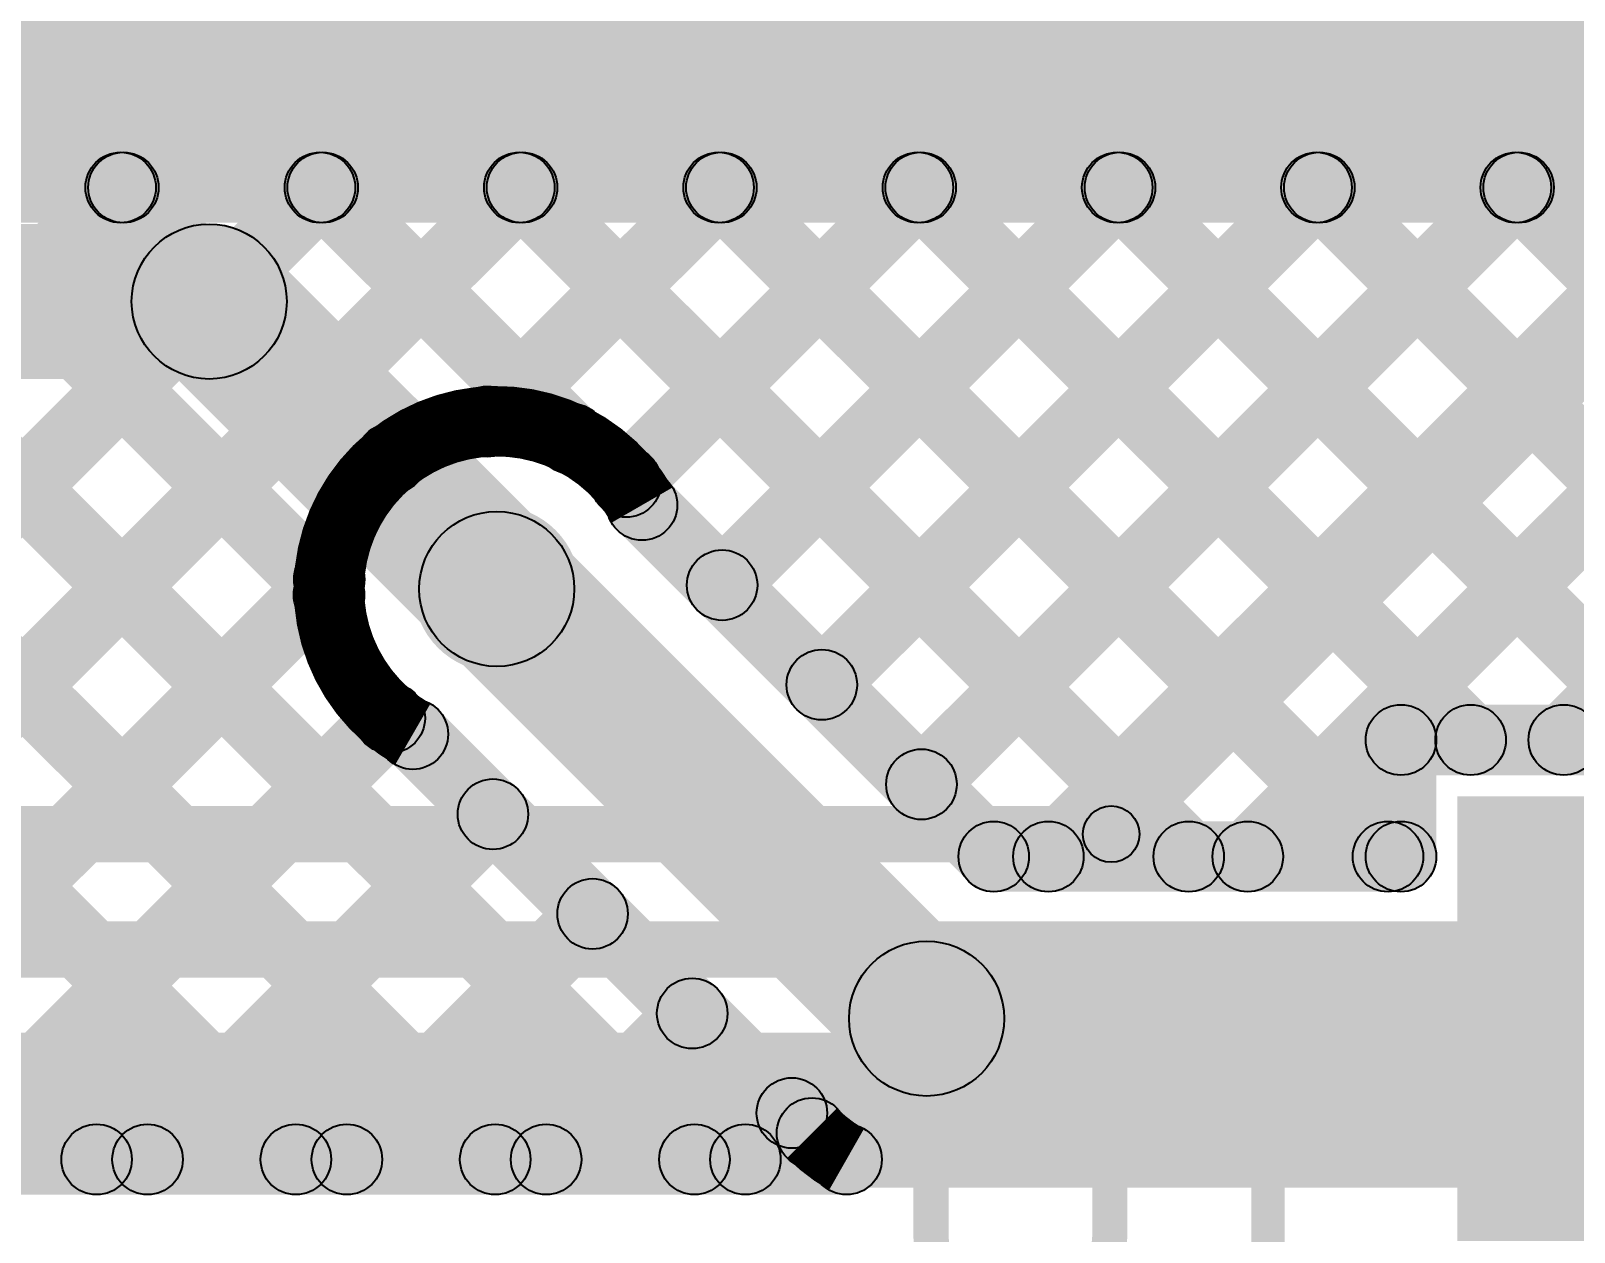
# Model space of a CAD drawing. Header units: millimetres. Extents: x -0.08 to 3.07, y -0.08 to 2.73.
# Drawn here: x 0.9809 to 1.1999, y 1.7387 to 1.9092 of the extents above; entities that cross this region are included whole.
import ezdxf

# ---------------------------------------------------------------- set-up
doc = ezdxf.new("R2010")
doc.units = ezdxf.units.MM
doc.header["$MEASUREMENT"] = 0
for name, color, linetype in [('BottomLayer', 5, 'Continuous'), ('TopLayer', 1, 'Continuous'), ('TopOverlay', 2, 'Continuous'), ('TopPaste', 8, 'Continuous'), ('TopSolder', 216, 'Continuous'), ('ViaHoleLayer', 16, 'Continuous')]:
    doc.layers.add(name, color=color, linetype=linetype)

# ---------------------------------------------------------------- blocks, each defined once
blk = doc.blocks.new('SOD123W_52')
at = {"layer": 'TopLayer'}
for points in [[(-0.08268, 0.02756), (-0.02756, 0.02756), (-0.02756, -0.02756), (-0.08268, -0.02756)], [(0.02756, 0.02756), (0.08268, 0.02756), (0.08268, -0.02756), (0.02756, -0.02756)]]:
    blk.add_hatch(color=1, dxfattribs=at).paths.add_polyline_path(points)
at = {"layer": 'TopOverlay'}
h = blk.add_hatch(color=2, dxfattribs=at)
edge = h.paths.add_edge_path()
edge.add_arc((-0.056, 0.04), 0.0025, 0, 360)
h = blk.add_hatch(color=2, dxfattribs=at)
edge = h.paths.add_edge_path()
edge.add_arc((-0.056, 0.04), 0.0025, 0, 360)
for points in [[(-0.056, 0.0375), (-0.056, 0.0425), (0.057, 0.0425), (0.057, 0.0375)], [(0.05699, 0.03), (0.08699, 0.03), (0.08699, 0.042), (0.05699, 0.042)], [(0.13099, 0.042), (0.08599, 0.042), (0.08599, -0.042), (0.13099, -0.042)], [(-0.0535, 0.035), (-0.0585, 0.035), (-0.0585, 0.04), (-0.0535, 0.04)], [(0.05699, -0.042), (0.08699, -0.042), (0.08699, -0.03), (0.05699, -0.03)], [(-0.0535, -0.04), (-0.0585, -0.04), (-0.0585, -0.035), (-0.0535, -0.035)], [(-0.056, -0.0425), (-0.056, -0.0375), (0.057, -0.0375), (0.057, -0.0425)]]:
    blk.add_hatch(color=2, dxfattribs=at).paths.add_polyline_path(points)
h = blk.add_hatch(color=2, dxfattribs=at)
edge = h.paths.add_edge_path()
edge.add_arc((0.057, 0.04), 0.0025, 0, 360)
h = blk.add_hatch(color=2, dxfattribs=at)
edge = h.paths.add_edge_path()
edge.add_arc((-0.056, 0.035), 0.0025, 0, 360)
h = blk.add_hatch(color=2, dxfattribs=at)
edge = h.paths.add_edge_path()
edge.add_arc((-0.056, -0.035), 0.0025, 0, 360)
h = blk.add_hatch(color=2, dxfattribs=at)
edge = h.paths.add_edge_path()
edge.add_arc((-0.056, -0.04), 0.0025, 0, 360)
h = blk.add_hatch(color=2, dxfattribs=at)
edge = h.paths.add_edge_path()
edge.add_arc((-0.056, -0.04), 0.0025, 0, 360)
h = blk.add_hatch(color=2, dxfattribs=at)
edge = h.paths.add_edge_path()
edge.add_arc((0.057, -0.04), 0.0025, 0, 360)
at = {"layer": 'TopPaste'}
for points in [[(-0.08268, 0.02756), (-0.02756, 0.02756), (-0.02756, -0.02756), (-0.08268, -0.02756)], [(0.02756, 0.02756), (0.08268, 0.02756), (0.08268, -0.02756), (0.02756, -0.02756)]]:
    blk.add_hatch(color=8, dxfattribs=at).paths.add_polyline_path(points)
at = {"layer": 'TopSolder'}
for points in [[(-0.08668, 0.03156), (-0.02356, 0.03156), (-0.02356, -0.03156), (-0.08668, -0.03156)], [(0.02356, 0.03156), (0.08668, 0.03156), (0.08668, -0.03156), (0.02356, -0.03156)]]:
    blk.add_hatch(color=216, dxfattribs=at).paths.add_polyline_path(points)
at = {"layer": 'TopOverlay'}
for centre in [(-0.056, 0.04), (-0.056, 0.04), (0.057, 0.04), (-0.056, 0.035), (-0.056, -0.035), (-0.056, -0.04), (-0.056, -0.04), (0.057, -0.04)]:
    blk.add_circle(centre, 0.0025, dxfattribs=at)

msp = doc.modelspace()

# ---------------------------------------------------------------- hatches: boundary and pattern name
at = {"layer": 'BottomLayer'}
for points in [[(0.805, 1.889), (0.805, 1.911), (1.41116, 1.911), (1.41116, 1.889)], [(0.77528, 1.85981), (0.77528, 1.88181), (1.00619, 1.88181), (1.00619, 1.85981)], [(0.99841, 1.86303), (1.01397, 1.87859), (1.05478, 1.83778), (1.03922, 1.82222)], [(1.13702, 1.79236), (1.13136, 1.79802), (1.20117, 1.86783), (1.20683, 1.86217)], [(0.63881, 1.79119), (0.63881, 1.79919), (1.13419, 1.79919), (1.13419, 1.79119)], [(0.66381, 1.77481), (0.66381, 1.78281), (1.30681, 1.78281), (1.30681, 1.77481)], [(0.904, 1.745), (0.904, 1.767), (1.318, 1.767), (1.318, 1.745)]]:
    msp.add_hatch(color=5, dxfattribs=at).paths.add_polyline_path(points)
h = msp.add_hatch(color=5, dxfattribs=at)
edge = h.paths.add_edge_path()
edge.add_arc((1.00619, 1.87081), 0.011, 0, 360)
h = msp.add_hatch(color=5, dxfattribs=at)
edge = h.paths.add_edge_path()
edge.add_arc((1.00619, 1.87081), 0.011, 0, 360)
h = msp.add_hatch(color=5, dxfattribs=at)
edge = h.paths.add_edge_path()
edge.add_arc((1.047, 1.83), 0.01181, 0, 360)
h = msp.add_hatch(color=5, dxfattribs=at)
edge = h.paths.add_edge_path()
edge.add_arc((1.047, 1.83), 0.011, 0, 360)
h = msp.add_hatch(color=5, dxfattribs=at)
edge = h.paths.add_edge_path()
edge.add_arc((1.13419, 1.79519), 0.004, 0, 360)
h = msp.add_hatch(color=5, dxfattribs=at)
edge = h.paths.add_edge_path()
edge.add_arc((1.13419, 1.79519), 0.004, 0, 360)
at = {"layer": 'TopLayer'}
for points in [[(0.88474, 1.899), (0.88474, 1.907), (1.493, 1.907), (1.493, 1.899)], [(0.89137, 1.882), (0.89137, 1.892), (1.39489, 1.892), (1.39489, 1.882)], [(0.90524, 1.88346), (0.91231, 1.89054), (1.05031, 1.75254), (1.04324, 1.74546)], [(0.93025, 1.75959), (0.92318, 1.76667), (1.04705, 1.89054), (1.05412, 1.88346)], [(0.93352, 1.88346), (0.9406, 1.89054), (1.0786, 1.75254), (1.07152, 1.74546)], [(0.95363, 1.83954), (0.94655, 1.84661), (0.99048, 1.89054), (0.99756, 1.88346)], [(0.96582, 1.82344), (0.95875, 1.83052), (1.01877, 1.89054), (1.02584, 1.88346)], [(0.96181, 1.88346), (0.96888, 1.89054), (1.02674, 1.83268), (1.01967, 1.8256)], [(0.99009, 1.88346), (0.99716, 1.89054), (1.03561, 1.85209), (1.02854, 1.84502)], [(1.01838, 1.88346), (1.02545, 1.89054), (1.06112, 1.85487), (1.05405, 1.84779)], [(1.04918, 1.85024), (1.04211, 1.85731), (1.07534, 1.89054), (1.08241, 1.88346)], [(1.04666, 1.88346), (1.05373, 1.89054), (1.14873, 1.79554), (1.14166, 1.78846)], [(1.06888, 1.84165), (1.06181, 1.84872), (1.10362, 1.89054), (1.11069, 1.88346)], [(1.07495, 1.88346), (1.08202, 1.89054), (1.17702, 1.79554), (1.16995, 1.78846)], [(1.08252, 1.82701), (1.07545, 1.83408), (1.13191, 1.89054), (1.13898, 1.88346)], [(1.09666, 1.81287), (1.08959, 1.81994), (1.16019, 1.89054), (1.16726, 1.88346)], [(1.10323, 1.88346), (1.1103, 1.89054), (1.18874, 1.81209), (1.18167, 1.80502)], [(1.1108, 1.79872), (1.10373, 1.80579), (1.18847, 1.89054), (1.19555, 1.88346)], [(1.12883, 1.78846), (1.12176, 1.79554), (1.21676, 1.89054), (1.22383, 1.88346)], [(1.13151, 1.88346), (1.13858, 1.89054), (1.21702, 1.81209), (1.20995, 1.80502)], [(1.15711, 1.78846), (1.15004, 1.79554), (1.24504, 1.89054), (1.25211, 1.88346)], [(1.1598, 1.88346), (1.16687, 1.89054), (1.24531, 1.81209), (1.23824, 1.80502)], [(1.18808, 1.88346), (1.19515, 1.89054), (1.28354, 1.80215), (1.27646, 1.79508)], [(1.20196, 1.80502), (1.19489, 1.81209), (1.27333, 1.89054), (1.2804, 1.88346)], [(1.06408, 1.83837), (1.07116, 1.84544), (1.12106, 1.79554), (1.11399, 1.78846)], [(1.03922, 1.82222), (1.05478, 1.83778), (1.11578, 1.77678), (1.10022, 1.76122)], [(0.94434, 1.74539), (0.93726, 1.75246), (1.01969, 1.83489), (1.02676, 1.82782)], [(0.97269, 1.74546), (0.96562, 1.75254), (1.02828, 1.81519), (1.03535, 1.80812)], [(1.17532, 1.80356), (1.17532, 1.81356), (1.25444, 1.81356), (1.25444, 1.80356)], [(0.95523, 1.80519), (0.9623, 1.81226), (1.02203, 1.75254), (1.01496, 1.74546)], [(1.03156, 1.80584), (1.03863, 1.81292), (1.09527, 1.75627), (1.0882, 1.7492)], [(1.18032, 1.792), (1.17032, 1.792), (1.17032, 1.80856), (1.18032, 1.80856)], [(0.9374, 1.79473), (0.94447, 1.8018), (0.99374, 1.75254), (0.98667, 1.74546)], [(1.00098, 1.74546), (0.99391, 1.75254), (1.04292, 1.80155), (1.04999, 1.79448)], [(1.11753, 1.787), (1.11753, 1.797), (1.17532, 1.797), (1.17532, 1.787)], [(1.02926, 1.74546), (1.02219, 1.75254), (1.05706, 1.78741), (1.06413, 1.78034)], [(1.108, 1.758), (1.108, 1.78), (1.21488, 1.78), (1.21488, 1.758)], [(1.05755, 1.74546), (1.05047, 1.75254), (1.07121, 1.77327), (1.07828, 1.7662)], [(1.08583, 1.74546), (1.07876, 1.75254), (1.08535, 1.75913), (1.09242, 1.75205)], [(0.947, 1.744), (0.947, 1.754), (1.09664, 1.754), (1.09664, 1.744)]]:
    msp.add_hatch(color=1, dxfattribs=at).paths.add_polyline_path(points)
h = msp.add_hatch(color=1, dxfattribs=at)
edge = h.paths.add_edge_path()
edge.add_arc((0.99363, 1.887), 0.005, 0, 360)
h = msp.add_hatch(color=1, dxfattribs=at)
edge = h.paths.add_edge_path()
edge.add_arc((0.99402, 1.887), 0.005, 0, 360)
h = msp.add_hatch(color=1, dxfattribs=at)
edge = h.paths.add_edge_path()
edge.add_arc((1.02191, 1.887), 0.005, 0, 360)
h = msp.add_hatch(color=1, dxfattribs=at)
edge = h.paths.add_edge_path()
edge.add_arc((1.0223, 1.887), 0.005, 0, 360)
h = msp.add_hatch(color=1, dxfattribs=at)
edge = h.paths.add_edge_path()
edge.add_arc((1.0502, 1.887), 0.005, 0, 360)
h = msp.add_hatch(color=1, dxfattribs=at)
edge = h.paths.add_edge_path()
edge.add_arc((1.05059, 1.887), 0.005, 0, 360)
h = msp.add_hatch(color=1, dxfattribs=at)
edge = h.paths.add_edge_path()
edge.add_arc((1.07848, 1.887), 0.005, 0, 360)
h = msp.add_hatch(color=1, dxfattribs=at)
edge = h.paths.add_edge_path()
edge.add_arc((1.07887, 1.887), 0.005, 0, 360)
h = msp.add_hatch(color=1, dxfattribs=at)
edge = h.paths.add_edge_path()
edge.add_arc((1.10677, 1.887), 0.005, 0, 360)
h = msp.add_hatch(color=1, dxfattribs=at)
edge = h.paths.add_edge_path()
edge.add_arc((1.10716, 1.887), 0.005, 0, 360)
h = msp.add_hatch(color=1, dxfattribs=at)
edge = h.paths.add_edge_path()
edge.add_arc((1.13505, 1.887), 0.005, 0, 360)
h = msp.add_hatch(color=1, dxfattribs=at)
edge = h.paths.add_edge_path()
edge.add_arc((1.13544, 1.887), 0.005, 0, 360)
h = msp.add_hatch(color=1, dxfattribs=at)
edge = h.paths.add_edge_path()
edge.add_arc((1.16333, 1.887), 0.005, 0, 360)
h = msp.add_hatch(color=1, dxfattribs=at)
edge = h.paths.add_edge_path()
edge.add_arc((1.16373, 1.887), 0.005, 0, 360)
h = msp.add_hatch(color=1, dxfattribs=at)
edge = h.paths.add_edge_path()
edge.add_arc((1.19162, 1.887), 0.005, 0, 360)
h = msp.add_hatch(color=1, dxfattribs=at)
edge = h.paths.add_edge_path()
edge.add_arc((1.19201, 1.887), 0.005, 0, 360)
h = msp.add_hatch(color=1, dxfattribs=at)
edge = h.paths.add_edge_path()
edge.add_arc((1.04564, 1.85377), 0.005, 0, 360)
h = msp.add_hatch(color=1, dxfattribs=at)
edge = h.paths.add_edge_path()
edge.add_arc((1.05758, 1.85133), 0.005, 0, 360)
h = msp.add_hatch(color=1, dxfattribs=at)
edge = h.paths.add_edge_path()
edge.add_arc((1.03208, 1.84855), 0.005, 0, 360)
h = msp.add_hatch(color=1, dxfattribs=at)
edge = h.paths.add_edge_path()
edge.add_arc((1.06534, 1.84518), 0.005, 0, 360)
h = msp.add_hatch(color=1, dxfattribs=at)
edge = h.paths.add_edge_path()
edge.add_arc((1.06762, 1.84191), 0.005, 0, 360)
h = msp.add_hatch(color=1, dxfattribs=at)
edge = h.paths.add_edge_path()
edge.add_arc((1.06762, 1.84191), 0.005, 0, 360)
h = msp.add_hatch(color=1, dxfattribs=at)
edge = h.paths.add_edge_path()
edge.add_arc((1.047, 1.83), 0.01181, 0, 360)
h = msp.add_hatch(color=1, dxfattribs=at)
edge = h.paths.add_edge_path()
edge.add_arc((1.047, 1.83), 0.011, 0, 360)
h = msp.add_hatch(color=1, dxfattribs=at)
edge = h.paths.add_edge_path()
edge.add_arc((1.047, 1.83), 0.011, 0, 360)
h = msp.add_hatch(color=1, dxfattribs=at)
edge = h.paths.add_edge_path()
edge.add_arc((1.047, 1.83), 0.011, 0, 360)
h = msp.add_hatch(color=1, dxfattribs=at)
edge = h.paths.add_edge_path()
edge.add_arc((1.02323, 1.83136), 0.005, 0, 360)
h = msp.add_hatch(color=1, dxfattribs=at)
edge = h.paths.add_edge_path()
edge.add_arc((1.07898, 1.83054), 0.005, 0, 360)
h = msp.add_hatch(color=1, dxfattribs=at)
edge = h.paths.add_edge_path()
edge.add_arc((1.0232, 1.82914), 0.005, 0, 360)
h = msp.add_hatch(color=1, dxfattribs=at)
edge = h.paths.add_edge_path()
edge.add_arc((1.09313, 1.8164), 0.005, 0, 360)
h = msp.add_hatch(color=1, dxfattribs=at)
edge = h.paths.add_edge_path()
edge.add_arc((1.03182, 1.81166), 0.005, 0, 360)
h = msp.add_hatch(color=1, dxfattribs=at)
edge = h.paths.add_edge_path()
edge.add_arc((1.03509, 1.80938), 0.005, 0, 360)
h = msp.add_hatch(color=1, dxfattribs=at)
edge = h.paths.add_edge_path()
edge.add_arc((1.03509, 1.80938), 0.005, 0, 360)
h = msp.add_hatch(color=1, dxfattribs=at)
edge = h.paths.add_edge_path()
edge.add_arc((1.17532, 1.80856), 0.005, 0, 360)
h = msp.add_hatch(color=1, dxfattribs=at)
edge = h.paths.add_edge_path()
edge.add_arc((1.17532, 1.80856), 0.005, 0, 360)
h = msp.add_hatch(color=1, dxfattribs=at)
edge = h.paths.add_edge_path()
edge.add_arc((1.18521, 1.80856), 0.005, 0, 360)
h = msp.add_hatch(color=1, dxfattribs=at)
edge = h.paths.add_edge_path()
edge.add_arc((1.19842, 1.80856), 0.005, 0, 360)
h = msp.add_hatch(color=1, dxfattribs=at)
edge = h.paths.add_edge_path()
edge.add_arc((1.10727, 1.80226), 0.005, 0, 360)
h = msp.add_hatch(color=1, dxfattribs=at)
edge = h.paths.add_edge_path()
edge.add_arc((1.04646, 1.79802), 0.005, 0, 360)
h = msp.add_hatch(color=1, dxfattribs=at)
edge = h.paths.add_edge_path()
edge.add_arc((1.11753, 1.792), 0.005, 0, 360)
h = msp.add_hatch(color=1, dxfattribs=at)
edge = h.paths.add_edge_path()
edge.add_arc((1.11753, 1.792), 0.005, 0, 360)
h = msp.add_hatch(color=1, dxfattribs=at)
edge = h.paths.add_edge_path()
edge.add_arc((1.12529, 1.792), 0.005, 0, 360)
h = msp.add_hatch(color=1, dxfattribs=at)
edge = h.paths.add_edge_path()
edge.add_arc((1.1452, 1.792), 0.005, 0, 360)
h = msp.add_hatch(color=1, dxfattribs=at)
edge = h.paths.add_edge_path()
edge.add_arc((1.15358, 1.792), 0.005, 0, 360)
h = msp.add_hatch(color=1, dxfattribs=at)
edge = h.paths.add_edge_path()
edge.add_arc((1.17348, 1.792), 0.005, 0, 360)
h = msp.add_hatch(color=1, dxfattribs=at)
edge = h.paths.add_edge_path()
edge.add_arc((1.17532, 1.792), 0.005, 0, 360)
h = msp.add_hatch(color=1, dxfattribs=at)
edge = h.paths.add_edge_path()
edge.add_arc((1.17532, 1.792), 0.005, 0, 360)
h = msp.add_hatch(color=1, dxfattribs=at)
edge = h.paths.add_edge_path()
edge.add_arc((1.0606, 1.78387), 0.005, 0, 360)
h = msp.add_hatch(color=1, dxfattribs=at)
edge = h.paths.add_edge_path()
edge.add_arc((1.108, 1.769), 0.011, 0, 360)
h = msp.add_hatch(color=1, dxfattribs=at)
edge = h.paths.add_edge_path()
edge.add_arc((1.108, 1.769), 0.011, 0, 360)
h = msp.add_hatch(color=1, dxfattribs=at)
edge = h.paths.add_edge_path()
edge.add_arc((1.07474, 1.76973), 0.005, 0, 360)
h = msp.add_hatch(color=1, dxfattribs=at)
edge = h.paths.add_edge_path()
edge.add_arc((1.08888, 1.75559), 0.005, 0, 360)
h = msp.add_hatch(color=1, dxfattribs=at)
edge = h.paths.add_edge_path()
edge.add_arc((1.09174, 1.75274), 0.005, 0, 360)
h = msp.add_hatch(color=1, dxfattribs=at)
edge = h.paths.add_edge_path()
edge.add_arc((1.09174, 1.75274), 0.005, 0, 360)
h = msp.add_hatch(color=1, dxfattribs=at)
edge = h.paths.add_edge_path()
edge.add_arc((1.09174, 1.75274), 0.005, 0, 360)
h = msp.add_hatch(color=1, dxfattribs=at)
edge = h.paths.add_edge_path()
edge.add_arc((0.99021, 1.749), 0.005, 0, 360)
h = msp.add_hatch(color=1, dxfattribs=at)
edge = h.paths.add_edge_path()
edge.add_arc((0.99744, 1.749), 0.005, 0, 360)
h = msp.add_hatch(color=1, dxfattribs=at)
edge = h.paths.add_edge_path()
edge.add_arc((1.01849, 1.749), 0.005, 0, 360)
h = msp.add_hatch(color=1, dxfattribs=at)
edge = h.paths.add_edge_path()
edge.add_arc((1.02573, 1.749), 0.005, 0, 360)
h = msp.add_hatch(color=1, dxfattribs=at)
edge = h.paths.add_edge_path()
edge.add_arc((1.04678, 1.749), 0.005, 0, 360)
h = msp.add_hatch(color=1, dxfattribs=at)
edge = h.paths.add_edge_path()
edge.add_arc((1.05401, 1.749), 0.005, 0, 360)
h = msp.add_hatch(color=1, dxfattribs=at)
edge = h.paths.add_edge_path()
edge.add_arc((1.07506, 1.749), 0.005, 0, 360)
h = msp.add_hatch(color=1, dxfattribs=at)
edge = h.paths.add_edge_path()
edge.add_arc((1.08229, 1.749), 0.005, 0, 360)
h = msp.add_hatch(color=1, dxfattribs=at)
edge = h.paths.add_edge_path()
edge.add_arc((1.09664, 1.749), 0.005, 0, 360)
h = msp.add_hatch(color=1, dxfattribs=at)
edge = h.paths.add_edge_path()
edge.add_arc((1.09664, 1.749), 0.005, 0, 360)
h = msp.add_hatch(color=1, dxfattribs=at)
edge = h.paths.add_edge_path()
edge.add_arc((1.09664, 1.749), 0.005, 0, 360)
at = {"layer": 'ViaHoleLayer'}
h = msp.add_hatch(color=16, dxfattribs=at)
edge = h.paths.add_edge_path()
edge.add_arc((1.047, 1.83), 0.00591, 0, 360)

# ---------------------------------------------------------------- linework, layer by layer
at = {"layer": 'BottomLayer'}
for centre, radius in [((1.00619, 1.87081), 0.011), ((1.00619, 1.87081), 0.011), ((1.047, 1.83), 0.011), ((1.13419, 1.79519), 0.004), ((1.13419, 1.79519), 0.004)]:
    msp.add_circle(centre, radius, dxfattribs=at)
at = {"layer": 'TopLayer', "const_width": 0.01}
for points in [[(1.03509, 1.80938, -1.303137), (1.06762, 1.84191)], [(1.09664, 1.749, -0.067332), (1.09174, 1.75274)], [(1.09664, 1.749, -0.067332), (1.09174, 1.75274)]]:
    msp.add_lwpolyline(points, format="xyb", dxfattribs=at)
at = {"layer": 'TopLayer'}
for centre, radius in [((0.99363, 1.887), 0.005), ((0.99402, 1.887), 0.005), ((1.02191, 1.887), 0.005), ((1.0223, 1.887), 0.005), ((1.0502, 1.887), 0.005), ((1.05059, 1.887), 0.005), ((1.07848, 1.887), 0.005), ((1.07887, 1.887), 0.005), ((1.10677, 1.887), 0.005), ((1.10716, 1.887), 0.005), ((1.13505, 1.887), 0.005), ((1.13544, 1.887), 0.005), ((1.16333, 1.887), 0.005), ((1.16373, 1.887), 0.005), ((1.19162, 1.887), 0.005), ((1.19201, 1.887), 0.005), ((1.04564, 1.85377), 0.005), ((1.05758, 1.85133), 0.005), ((1.03208, 1.84855), 0.005), ((1.06534, 1.84518), 0.005), ((1.06762, 1.84191), 0.005), ((1.06762, 1.84191), 0.005), ((1.047, 1.83), 0.011), ((1.047, 1.83), 0.011), ((1.047, 1.83), 0.011), ((1.02323, 1.83136), 0.005), ((1.07898, 1.83054), 0.005), ((1.0232, 1.82914), 0.005), ((1.09313, 1.8164), 0.005), ((1.03182, 1.81166), 0.005), ((1.03509, 1.80938), 0.005), ((1.03509, 1.80938), 0.005), ((1.17532, 1.80856), 0.005), ((1.17532, 1.80856), 0.005), ((1.18521, 1.80856), 0.005), ((1.19842, 1.80856), 0.005), ((1.10727, 1.80226), 0.005), ((1.04646, 1.79802), 0.005), ((1.11753, 1.792), 0.005), ((1.11753, 1.792), 0.005), ((1.12529, 1.792), 0.005), ((1.1452, 1.792), 0.005), ((1.15358, 1.792), 0.005), ((1.17348, 1.792), 0.005), ((1.17532, 1.792), 0.005), ((1.17532, 1.792), 0.005), ((1.0606, 1.78387), 0.005), ((1.108, 1.769), 0.011), ((1.108, 1.769), 0.011), ((1.07474, 1.76973), 0.005), ((1.08888, 1.75559), 0.005), ((1.09174, 1.75274), 0.005), ((1.09174, 1.75274), 0.005), ((1.09174, 1.75274), 0.005), ((0.99021, 1.749), 0.005), ((0.99744, 1.749), 0.005), ((1.01849, 1.749), 0.005), ((1.02573, 1.749), 0.005), ((1.04678, 1.749), 0.005), ((1.05401, 1.749), 0.005), ((1.07506, 1.749), 0.005), ((1.08229, 1.749), 0.005), ((1.09664, 1.749), 0.005), ((1.09664, 1.749), 0.005), ((1.09664, 1.749), 0.005)]:
    msp.add_circle(centre, radius, dxfattribs=at)

# ---------------------------------------------------------------- block references
at = {"rotation": 360}
msp.add_blockref('SOD123W_52', (1.27, 1.769), dxfattribs=at)

# ---------------------------------------------------------------- texts
at = {"layer": 'TopOverlay'}
msp.add_text('U1', height=0.04, dxfattribs=at).set_placement((1.102, 1.724))

doc.saveas('drawing.dxf')
